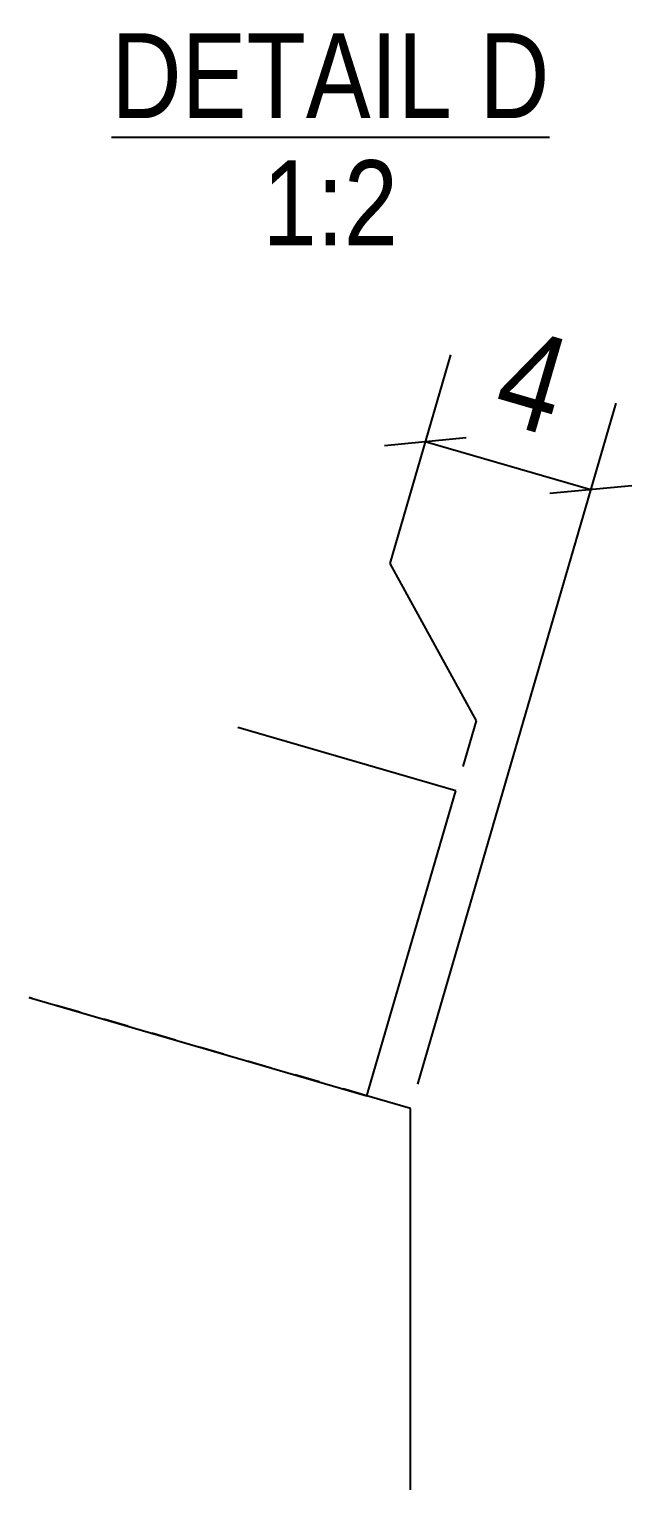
# Model space of a CAD drawing. Header units: millimetres. Extents: x 38 to 33286, y 8 to 2938.
# Drawn here: x 33238.2 to 33285.7, y 8 to 122.9 of the extents above; entities that cross this region are included whole.
import ezdxf

# ---------------------------------------------------------------- set-up
doc = ezdxf.new("R2010")
doc.units = ezdxf.units.MM
doc.linetypes.add('DXK_LINE_DOT2', pattern=[3.9198, 1.9599, -1.9599])
for name, color, linetype in [('MÅLSÆTNING', 7, 'Continuous'), ('STÅL', 7, 'Continuous'), ('TEKST', 7, 'Continuous')]:
    doc.layers.add(name, color=color, linetype=linetype)
doc.styles.add('Arial Narrow', font='ARIALN.TTF', dxfattribs={"height": 0.2})

msp = doc.modelspace()

# ---------------------------------------------------------------- linework, layer by layer
at = {"layer": 'MÅLSÆTNING', "color": 7, "linetype": 'Continuous'}
for p, q in [((33271.4, 97.32), (33266.62, 80.91)), ((33268.81, 39.92), (33284.43, 93.53)), ((33266.2, 90.19), (33272.63, 90.82)), ((33269.41, 90.51), (33282.44, 86.71)), ((33285.66, 87.02), (33279.22, 86.4)), ((33266.62, 80.91), (33273.42, 68.51)), ((33273.42, 68.51), (33272.37, 64.92))]:
    msp.add_line(p, q, dxfattribs=at)
at = {"layer": 'STÅL', "color": 2, "linetype": 'Continuous'}
for p, q in [((33271.81, 63), (33254.65, 68)), ((33264.82, 39), (33271.81, 63)), ((33238.25, 46.74), (33264.82, 39)), ((33268.25, 38), (33264.82, 39)), ((33268.25, 8), (33268.25, 38))]:
    msp.add_line(p, q, dxfattribs=at)
at = {"layer": 'STÅL', "color": 7, "linetype": 'DXK_LINE_DOT2'}
msp.add_line((33264.82, 39), (33238.25, 46.74), dxfattribs=at)
at = {"layer": 'TEKST', "color": 246, "linetype": 'Continuous'}
msp.add_line((33244.71, 114.45), (33279.19, 114.45), dxfattribs=at)

# ---------------------------------------------------------------- wipeouts: each hides what was drawn before it
at = {"color": 0, "linetype": 'Continuous'}
for points in [[(33271.55, 115.95), (33271.55, 122.95), (33244.71, 122.95), (33244.71, 115.95)], [(33279.19, 115.95), (33279.19, 122.95), (33273.65, 122.95), (33273.65, 115.95)], [(33267.28, 105.95), (33267.28, 112.95), (33256.62, 112.95), (33256.62, 105.95)]]:
    msp.add_wipeout(points, dxfattribs=at).dxf.layer = 'TEKST'

# ---------------------------------------------------------------- next in the draw order: texts
at = {"layer": 'TEKST', "color": 3, "linetype": 'Continuous', "style": 'Arial Narrow'}
for s, height, p in [('DETAIL', 6.681, (33244.71, 115.95)), ('D', 6.68, (33273.65, 115.95)), ('1:2', 6.681, (33256.62, 105.95))]:
    msp.add_text(s, height=height, dxfattribs=at).set_placement(p)

# ---------------------------------------------------------------- next in the draw order: wipeouts: each hides what was drawn before it
at = {"color": 0}
msp.add_wipeout([(33280.22, 88.92), (33283.36, 99.67), (33275.6, 101.93), (33272.47, 91.18)], dxfattribs=at).dxf.layer = 'MÅLSÆTNING'

# ---------------------------------------------------------------- next in the draw order: texts
at = {"layer": 'MÅLSÆTNING', "color": 3, "style": 'Arial Narrow'}
msp.add_text('4', height=7.64, rotation=-16.2434, dxfattribs=at).set_placement((33274.45, 92.27))

doc.saveas('drawing.dxf')
